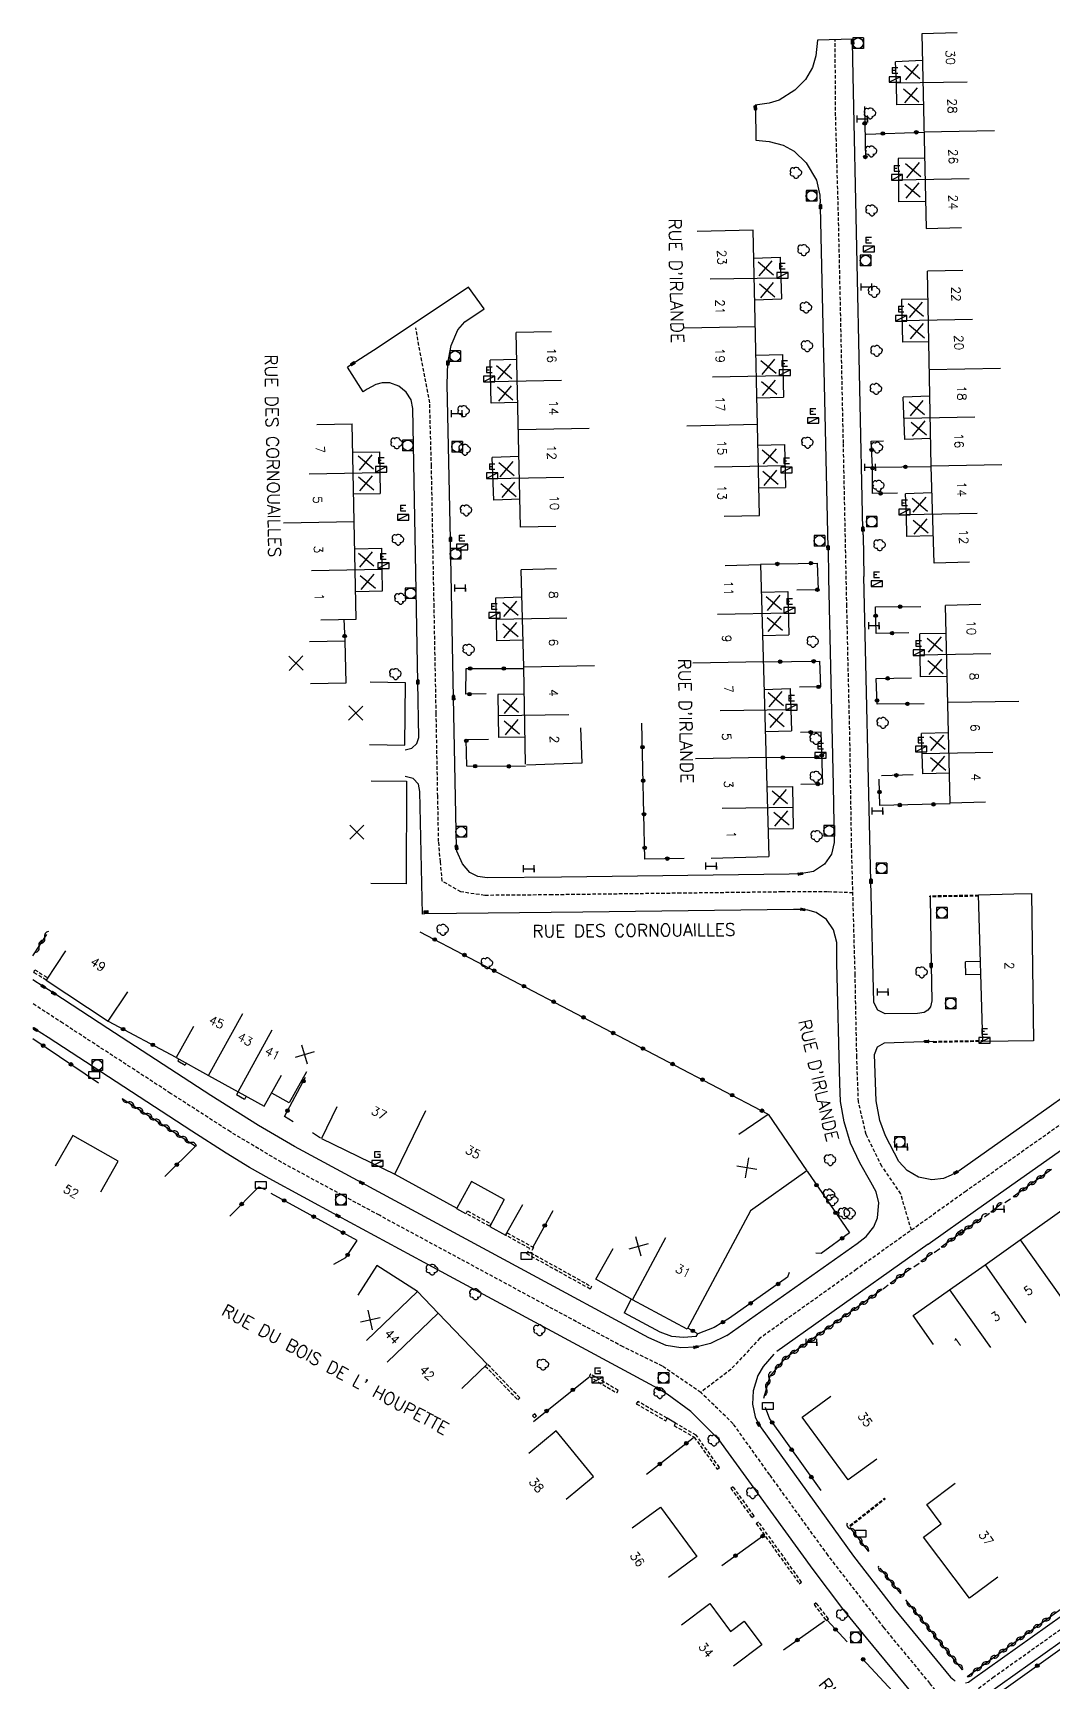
# Model space of a CAD drawing. Header units: millimetres. Extents: x 134000 to 135000, y 131000 to 132000.
# Drawn here: x 134000 to 134144.2, y 131346 to 131579.2 of the extents above; entities that cross this region are included whole.
import ezdxf
from ezdxf.enums import TextEntityAlignment as Align

# ---------------------------------------------------------------- set-up
doc = ezdxf.new("R2010")
doc.units = ezdxf.units.MM
doc.linetypes.add('DASHED', pattern=[0.75, 0.5, -0.25])
doc.layers.get('0').update_dxf_attribs({"linetype": 'CONTINUOUS'})
for name, color, linetype in [('W0001', 6, 'DASHED'), ('W0008', 7, 'CONTINUOUS'), ('W0100', 7, 'CONTINUOUS'), ('W0105', 7, 'CONTINUOUS'), ('W0112', 1, 'DASHED'), ('W0300', 7, 'CONTINUOUS'), ('W0310', 3, 'CONTINUOUS'), ('W0322', 7, 'CONTINUOUS'), ('W0400', 7, 'CONTINUOUS'), ('W0420', 7, 'CONTINUOUS'), ('W0430', 7, 'CONTINUOUS'), ('W0432', 7, 'CONTINUOUS'), ('W0989', 7, 'CONTINUOUS'), ('W0991', 7, 'CONTINUOUS'), ('W1102', 7, 'CONTINUOUS'), ('W1471', 7, 'CONTINUOUS'), ('W1474', 7, 'CONTINUOUS')]:
    doc.layers.add(name, color=color, linetype=linetype)
doc.styles.get("Standard").update_dxf_attribs({"font": 'romans.shx', "width": 0.85})

# ---------------------------------------------------------------- blocks, each defined once
blk = doc.blocks.new('t322o')
at = {"color": 0, "linetype": 'Continuous'}
for radius in [0.25, 0.15]:
    blk.add_circle((0, 0), radius, dxfattribs=at)
blk = doc.blocks.new('t310o')
at = {"color": 0, "linetype": 'Continuous'}
for centre, start, end in [((-0.5, 0.38), 216.8699, 323.1304), ((0.5, -0.37), 36.8699, 143.1303)]:
    blk.add_arc(centre, 0.625, start, end, dxfattribs=at)
blk = doc.blocks.new('T400')
for p, q in [((-0.15, 0.3), (0.15, 0.3)), ((-0.15, -0.25), (-0.15, 0.3)), ((-0.15, 0.15), (0.15, 0.15)), ((-0.15, 0), (0.15, 0)), ((0.15, 0.3), (0.15, -0.25)), ((-0.15, -0.15), (0.15, -0.15)), ((-0.15, -0.25), (-0.15, -0.3)), ((-0.15, -0.3), (0.15, -0.3)), ((0.15, -0.3), (0.15, -0.25))]:
    blk.add_line(p, q)
blk = doc.blocks.new('T420')
for p, q in [((0.75, 0.75), (-0.75, 0.75)), ((-0.75, 0.75), (-0.75, -0.75)), ((0.75, 0.75), (0.75, -0.75)), ((0.75, -0.75), (-0.75, -0.75))]:
    blk.add_line(p, q)
blk.add_ellipse((0, 0), major_axis=(-0.53, 0.53), ratio=1, start_param=3.926991, end_param=10.210176)
blk = doc.blocks.new('T1474')
at = {"color": 0, "linetype": 'Continuous', "flags": 128}
for points in [[(-0.75, -0.5), (-0.75, 0.5)], [(-0.75, 0), (0.75, 0)], [(0.75, 0), (0.75, -0.5), (0.75, 0.5)]]:
    blk.add_lwpolyline(points, dxfattribs=at)
blk = doc.blocks.new('T300')
for p, q in [((-0.8, 0.51), (-0.86, 0.34)), ((-0.86, 0.34), (-0.86, 0.17)), ((-0.86, 0.17), (-0.74, 0.06)), ((-0.69, 0.63), (-0.8, 0.51)), ((-0.8, -0.06), (-0.74, 0.06)), ((-0.74, 0.06), (-0.69, 0.11)), ((-0.57, 0.69), (-0.69, 0.63)), ((-0.46, 0.69), (-0.57, 0.69)), ((-0.29, 0.63), (-0.46, 0.69)), ((-0.29, 0.63), (-0.17, 0.74)), ((-0.23, 0.57), (-0.29, 0.63)), ((-0.17, 0.74), (-0.06, 0.8)), ((-0.06, 0.8), (0.06, 0.8)), ((0.06, 0.8), (0.23, 0.74)), ((0.23, 0.74), (0.34, 0.63)), ((0.34, 0.63), (0.4, 0.51)), ((0.46, 0.46), (0.34, 0.46)), ((0.4, 0.51), (0.4, 0.46)), ((0.57, 0.4), (0.46, 0.46)), ((0.57, 0.4), (0.69, 0.29)), ((0.69, 0.29), (0.74, 0.17)), ((0.74, 0.06), (0.69, -0.17)), ((0.74, 0.17), (0.74, 0.06)), ((-0.8, -0.17), (-0.8, -0.06)), ((-0.8, -0.23), (-0.8, -0.17)), ((-0.74, -0.34), (-0.8, -0.23)), ((-0.69, -0.4), (-0.74, -0.34)), ((-0.51, -0.46), (-0.69, -0.4)), ((-0.4, -0.46), (-0.51, -0.46)), ((-0.4, -0.46), (-0.34, -0.46)), ((-0.34, -0.46), (-0.34, -0.4)), ((-0.34, -0.51), (-0.34, -0.46)), ((-0.29, -0.63), (-0.34, -0.51)), ((-0.17, -0.74), (-0.29, -0.63)), ((-0.06, -0.8), (-0.17, -0.74)), ((0.06, -0.8), (-0.06, -0.8)), ((0.17, -0.74), (0.06, -0.8)), ((0.23, -0.69), (0.17, -0.74)), ((0.29, -0.46), (0.23, -0.46)), ((0.29, -0.63), (0.23, -0.69)), ((0.46, -0.4), (0.29, -0.46)), ((0.34, -0.51), (0.29, -0.63)), ((0.34, -0.51), (0.34, -0.46)), ((0.57, -0.34), (0.46, -0.4)), ((0.63, -0.29), (0.57, -0.34)), ((0.69, -0.17), (0.63, -0.29))]:
    blk.add_line(p, q)
blk = doc.blocks.new('T430')
at = {"flags": 128}
for points in [[(0.8, 0.8), (-0.8, 0.8)], [(-0.8, 0.8), (-0.8, 0)], [(0.8, 0.8), (-0.8, 0)], [(-0.8, 0), (0.8, 0)], [(-0.4, 2.1), (0.4, 2.1)], [(-0.4, 2.1), (-0.4, 1.3)], [(-0.4, 1.7), (0, 1.7)], [(-0.4, 1.3), (0.4, 1.3)], [(0.8, 0), (0.8, 0.8)]]:
    blk.add_lwpolyline(points, dxfattribs=at)
blk = doc.blocks.new('t991o')
at = {"color": 0, "linetype": 'Continuous'}
for p, q in [((-1, 1), (1, -1)), ((-1, -1), (1, 1))]:
    blk.add_line(p, q, dxfattribs=at)
blk = doc.blocks.new('T1471')
at = {"color": 0, "linetype": 'Continuous', "flags": 128}
blk.add_lwpolyline([(-0.75, -0.5), (-0.75, 0.5), (0.75, 0.5), (0.75, -0.5), (-0.75, -0.5)], dxfattribs=at)
blk = doc.blocks.new('T432')
at = {"flags": 128}
for points in [[(0.8, 0.8), (-0.8, 0.8)], [(-0.8, 0.8), (-0.8, 0)], [(0.8, 0.8), (-0.8, 0)], [(-0.8, 0), (0.8, 0)], [(-0.4, 2.1), (-0.4, 1.3)], [(-0.4, 1.3), (0.4, 1.3)], [(-0.39, 2.1), (0.41, 2.1)], [(0, 1.7), (0.4, 1.7)], [(0.4, 1.3), (0.4, 1.7)], [(0.8, 0), (0.8, 0.8)]]:
    blk.add_lwpolyline(points, dxfattribs=at)

msp = doc.modelspace()

# ---------------------------------------------------------------- linework, layer by layer
at = {"layer": 'W0001'}
for points in [[(134124.26, 131409.81), (134122.76, 131414.98), (134120.08, 131418.86), (134117.86, 131423.37), (134116.77, 131428.01), (134116.54, 131434.32), (134116.31, 131445.94), (134115.81, 131464.06), (134115.57, 131479.14), (134115.13, 131498.14), (134114.65, 131521.21), (134114.33, 131536.16), (134113.97, 131552.62), (134113.55, 131567.52), (134113.48, 131578.29)], [(134342.23, 131565.57), (134330.21, 131556.52), (134306.34, 131539.31), (134284.45, 131523.58), (134275.84, 131517.91), (134264.38, 131509.21), (134255.61, 131503.83), (134246.7, 131496.22), (134237.55, 131489.3), (134226.59, 131482.3), (134215.95, 131474.74), (134201.65, 131464.7), (134184.91, 131452.77), (134166.71, 131439.88), (134149.41, 131427.6), (134132.02, 131415.35), (134116.51, 131404.28), (134102.84, 131394.53), (134098.74, 131390.12), (134094.47, 131386.87)], [(134116, 131457.55), (134112.39, 131457.69), (134105.98, 131457.68), (134091.64, 131457.5), (134073.46, 131457.27), (134063.9, 131457.19), (134060.52, 131457.69), (134057.91, 131459.21), (134057.63, 131461.97), (134057.39, 131464.81), (134057.26, 131471.22), (134057.04, 131482.9), (134056.75, 131498.05), (134056.37, 131517.94), (134056.12, 131526.9), (134054.14, 131537.5)], [(134127.67, 131344.71), (134126.89, 131345.7), (134120.39, 131353.58), (134112.49, 131363.79), (134104.22, 131375.22), (134099.04, 131382.44), (134094.47, 131386.87), (134089.05, 131390.58), (134083.48, 131393.31), (134072.98, 131398.98), (134060.49, 131405.72), (134049.01, 131411.92), (134035.15, 131419.42), (134027.93, 131423.73), (134019.47, 131429.18), (134004.23, 131439.1), (134000, 131441.85)], [(134130.04, 131341.85), (134133.16, 131344.53), (134135.78, 131346.51), (134147.01, 131354.5), (134156.65, 131361.33), (134160.16, 131364.32), (134163.6, 131367.92), (134168.08, 131372.26), (134174.21, 131376.71), (134191.15, 131388.73), (134222.09, 131410.69), (134236.13, 131420.67), (134240.46, 131423.62), (134245.47, 131426.29), (134250.7, 131428.33), (134259.61, 131431.26), (134270.12, 131434.8), (134276.15, 131437.38)]]:
    msp.add_lwpolyline(points, dxfattribs=at)
at = {"layer": 'W0008'}
for p, q in [((134046.69, 131528.44), (134044.48, 131531.95)), ((134047.3, 131528.82), (134046.69, 131528.44)), ((134117.44, 131508.23), (134117.55, 131502.31)), ((134112.48, 131506.37), (134112.52, 131502.11)), ((134126.66, 131407.85), (134133.66, 131412.82)), ((134098.15, 131394.92), (134116.58, 131407.95)), ((134130.27, 131346.18), (134130.46, 131346.01))]:
    msp.add_line(p, q, dxfattribs=at)
for points in [[(134117.44, 131508.23), (134117.41, 131509.02), (134116.57, 131548.81), (134116.03, 131573.15), (134115.95, 131577.96), (134115.96, 131578.36), (134110.99, 131578.23), (134110.77, 131575.98), (134110.28, 131574.32), (134109.29, 131572.65), (134107.8, 131571.11), (134105.56, 131569.71), (134104.17, 131569.28), (134102.16, 131569.03), (134102.2, 131568.65), (134102.28, 131564.08), (134104.13, 131563.89), (134106.11, 131563.35), (134107.69, 131562.5), (134109.39, 131560.83), (134110.82, 131558.38), (134111.31, 131556.28), (134111.37, 131555.17)], [(134112.48, 131506.37), (134111.41, 131554.63), (134111.37, 131555.18)], [(134112.52, 131502.11), (134113.2, 131472.73), (134113.35, 131464.68), (134112.98, 131463.04), (134111.96, 131461.59), (134110.43, 131460.57), (134108.53, 131460.24), (134106.98, 131460.18), (134074.79, 131459.79), (134064.27, 131459.67), (134062.92, 131459.85), (134061.8, 131460.43), (134060.77, 131461.68), (134059.98, 131463.47), (134059.92, 131463.96), (134059.5, 131485.16), (134059.06, 131507.56), (134058.61, 131529.54), (134058.7, 131532.51), (134059.18, 131534.99), (134060.11, 131537.2), (134061.11, 131538.36), (134063.84, 131540.2), (134061.62, 131543.27), (134048.85, 131534.71), (134044.48, 131531.95)], [(134052.64, 131477.79), (134053.61, 131478.02), (134054.29, 131478.7), (134054.6, 131479.51), (134054.45, 131487.37), (134053.73, 131526.09), (134053.48, 131527.32), (134052.81, 131528.42), (134051.76, 131529.25), (134050.49, 131529.73), (134049.39, 131529.73), (134048.51, 131529.49), (134047.3, 131528.82)], [(134126.9, 131456.98), (134127.07, 131447.3), (134127.15, 131442.25), (134126.98, 131441.43), (134126.61, 131440.95), (134126.08, 131440.64), (134125.12, 131440.48), (134120.54, 131440.42), (134119.52, 131440.95), (134118.93, 131442.05), (134118.55, 131459.19), (134117.55, 131502.31)], [(134055.42, 131454.56), (134055.09, 131454.55), (134054.74, 131471.87), (134054.56, 131472.94), (134053.79, 131473.74), (134052.65, 131474)], [(134133.66, 131412.82), (134152.73, 131426.3), (134177.54, 131443.91), (134206.68, 131464.54), (134211.34, 131467.84)], [(134116.58, 131407.95), (134117.85, 131408.94), (134118.95, 131410.31), (134119.47, 131411.58), (134119.64, 131413.67), (134119.27, 131415.23), (134118.54, 131416.6), (134116.98, 131419.34), (134115.64, 131422.14), (134114.75, 131425.13), (134114.25, 131428.01), (134114.12, 131430.59), (134113.73, 131447.64), (134113.7, 131450.52), (134113.27, 131452.33), (134112.26, 131453.76), (134110.81, 131454.77), (134109.6, 131455.11), (134108.89, 131455.2), (134107.59, 131455.21), (134077.78, 131454.82), (134055.42, 131454.56)], [(134098.15, 131394.92), (134095.86, 131393.78), (134093.76, 131393.27), (134091.67, 131393.15), (134089.57, 131393.51), (134087.1, 131394.6), (134068.98, 131404.38), (134046.5, 131416.51), (134037, 131421.64), (134031.89, 131424.61), (134025.14, 131428.87), (134010.61, 131438.36), (134002.93, 131443.34), (134001.45, 131444.3), (134000, 131445.25)], [(134153.58, 131446.32), (134153.72, 131438.68), (134153.44, 131437.03), (134152.58, 131434.62), (134151.36, 131432.82), (134150.72, 131432.24), (134150.12, 131431.77), (134143.77, 131427.23), (134131.02, 131418.24), (134130.57, 131417.99), (134129.89, 131417.58), (134128.79, 131417.15), (134127.18, 131416.92), (134125.29, 131417.33), (134123.65, 131418.27), (134122.49, 131419.52), (134120.6, 131423.17), (134119.79, 131425.33), (134119.26, 131428.1), (134119.03, 131434.66), (134119.48, 131435.76), (134120.47, 131436.34), (134127.34, 131436.56)], [(134129.82, 131337.77), (134117.9, 131352.14), (134114.58, 131356.23), (134110.38, 131361.8), (134097.04, 131380.18), (134093.08, 131384.17), (134089.73, 131386.61), (134088.47, 131387.37), (134055.36, 131405.25), (134043.13, 131411.85), (134033.4, 131417.13), (134030.65, 131418.7), (134027.33, 131420.71), (134022.49, 131423.82), (134002.14, 131437.07), (134000.36, 131438.21), (134000, 131438.43)], [(134126.66, 131407.85), (134111.89, 131397.37), (134105.24, 131392.63)], [(134131.9, 131345.79), (134132.33, 131345.88), (134132.89, 131346.28), (134154.13, 131361.39), (134156.3, 131362.89), (134157.33, 131363.71), (134159.01, 131365.29), (134160.9, 131367.21), (134163.65, 131370.19), (134166.56, 131372.92), (134168.12, 131374.21), (134185.29, 131386.41), (134185.67, 131386.68), (134212.84, 131405.95), (134213.14, 131406.18)], [(134214.87, 131403.75), (134191.22, 131386.95), (134190.86, 131386.71), (134185.33, 131382.8), (134170.17, 131371.99), (134168.57, 131370.76), (134167.08, 131369.4), (134162.23, 131364.27), (134161.54, 131363.56), (134160.1, 131362.16), (134159.33, 131361.49), (134158.12, 131360.53), (134155.93, 131359), (134134.71, 131343.94), (134134.45, 131343.71), (134134.13, 131343.26), (134133.95, 131342.72), (134133.89, 131342.15), (134133.99, 131341.64), (134134.12, 131341.36), (134134.27, 131341.08), (134138.43, 131336.01)], [(134104.82, 131392.28), (134103.28, 131390.55), (134102.54, 131389.25), (134101.9, 131387.1), (134101.78, 131385.19), (134102.18, 131383.4), (134102.64, 131382.41), (134103.02, 131381.83), (134116.08, 131363.71), (134121.9, 131356.18), (134129.82, 131346.58), (134130.27, 131346.18)]]:
    msp.add_lwpolyline(points, dxfattribs=at)
at = {"layer": 'W0100'}
for p, q in [((134125.81, 131575.32), (134122.02, 131575.16)), ((134125.95, 131569.1), (134122.2, 131569.04)), ((134126.12, 131561.52), (134122.38, 131561.45)), ((134126.26, 131555.37), (134122.45, 131555.35)), ((134101.95, 131547.38), (134105.71, 131547.5)), ((134105.71, 131547.5), (134105.89, 131541.6)), ((134131.53, 131545.61), (134126.53, 131545.51)), ((134102.08, 131541.48), (134105.89, 131541.6)), ((134126.61, 131541.58), (134122.86, 131541.5)), ((134122.86, 131541.5), (134122.99, 131535.45)), ((134073.35, 131536.94), (134068.35, 131536.82)), ((134068.99, 131509.3), (134068.35, 131536.82)), ((134126.72, 131535.53), (134122.99, 131535.45)), ((134068.44, 131533), (134064.7, 131532.92)), ((134064.83, 131526.84), (134064.7, 131532.92)), ((134102.26, 131533.63), (134106.05, 131533.71)), ((134106.05, 131533.71), (134106.17, 131527.7)), ((134068.58, 131526.92), (134064.83, 131526.84)), ((134102.39, 131527.62), (134106.17, 131527.7)), ((134126.87, 131527.83), (134123.12, 131527.68)), ((134123.36, 131521.69), (134123.12, 131527.68)), ((134040.17, 131523.82), (134045.17, 131523.92)), ((134045.74, 131496.3), (134045.17, 131523.92)), ((134045.25, 131519.89), (134049.03, 131519.95)), ((134049.03, 131519.95), (134049.12, 131514.04)), ((134102.55, 131520.92), (134106.33, 131521)), ((134106.33, 131521), (134106.46, 131514.92)), ((134126.98, 131521.83), (134123.36, 131521.69)), ((134068.76, 131519.29), (134064.98, 131519.15)), ((134065.2, 131513.12), (134064.98, 131519.15)), ((134045.37, 131513.99), (134049.12, 131514.04)), ((134068.9, 131513.25), (134065.2, 131513.12)), ((134102.67, 131514.84), (134106.46, 131514.92)), ((134127.17, 131514.15), (134123.45, 131514)), ((134097.76, 131510.85), (134102.76, 131510.96)), ((134073.99, 131509.41), (134068.99, 131509.3)), ((134045.53, 131506.25), (134049.34, 131506.32)), ((134049.46, 131500.28), (134049.34, 131506.32)), ((134127.36, 131508.06), (134123.64, 131507.97)), ((134097.94, 131503.85), (134102.93, 131503.99)), ((134102.93, 131503.99), (134104.11, 131462.69)), ((134132.48, 131504.33), (134127.48, 131504.18)), ((134074.08, 131503.4), (134069.08, 131503.27)), ((134045.66, 131500.2), (134049.46, 131500.28)), ((134069.18, 131499.37), (134065.41, 131499.24)), ((134103.05, 131500.09), (134106.78, 131500.19)), ((134106.78, 131500.19), (134106.94, 131494.07)), ((134134.11, 131498.33), (134129.11, 131498.21)), ((134129.76, 131470.26), (134129.11, 131498.21)), ((134040.74, 131496.2), (134045.74, 131496.3)), ((134129.2, 131494.25), (134125.46, 131494.2)), ((134125.54, 131488.13), (134125.46, 131494.2)), ((134069.34, 131493.29), (134065.59, 131493.2)), ((134103.22, 131493.97), (134106.94, 131494.07)), ((134129.35, 131488.18), (134125.54, 131488.13)), ((134069.51, 131485.68), (134065.77, 131485.62)), ((134065.77, 131485.62), (134065.87, 131479.54)), ((134103.44, 131486.33), (134107.1, 131486.45)), ((134107.1, 131486.45), (134107.29, 131480.5)), ((134077.48, 131480.89), (134077.66, 131475.89)), ((134103.61, 131480.39), (134107.29, 131480.5)), ((134129.53, 131480.21), (134125.71, 131480.09)), ((134069.61, 131479.6), (134065.87, 131479.54)), ((134125.89, 131474.38), (134125.71, 131480.09)), ((134077.66, 131475.89), (134069.82, 131475.61)), ((134047.85, 131473.39), (134052.85, 131473.36)), ((134129.67, 131474.49), (134125.89, 131474.38)), ((134103.83, 131472.56), (134107.45, 131472.62)), ((134107.45, 131472.62), (134107.55, 131466.67)), ((134134.76, 131470.38), (134129.76, 131470.26)), ((134104, 131466.61), (134107.55, 131466.67)), ((134095.95, 131462.46), (134104.11, 131462.69)), ((134138.76, 131457.42), (134141.26, 131457.45)), ((134141.26, 131457.45), (134141.52, 131436.61)), ((134099.87, 131423.42), (134103.99, 131426.25)), ((134062.03, 131416.7), (134059.95, 131412.92)), ((134066.66, 131414.14), (134062.03, 131416.7)), ((134130.77, 131409.48), (134130.98, 131409.23)), ((134130.98, 131409.23), (134131.62, 131409.68)), ((134091.73, 131353.99), (134095.73, 131356.99)), ((134095.73, 131356.99), (134098.69, 131353.05)), ((134098.69, 131353.05), (134100.61, 131354.49)), ((134100.61, 131354.49), (134103.12, 131351.15)), ((134103.12, 131351.15), (134099.12, 131348.15))]:
    msp.add_line(p, q, dxfattribs=at)
for points in [[(134130.72, 131579.23), (134125.73, 131579.11), (134126.34, 131551.57), (134131.34, 131551.68)], [(134122.2, 131569.04), (134122.15, 131572.1), (134122.02, 131575.16)], [(134122.38, 131561.45), (134122.44, 131558.41), (134122.45, 131555.35)], [(134102.76, 131510.96), (134101.86, 131551.31), (134093.96, 131551.15)], [(134127.48, 131504.18), (134127.06, 131517.94), (134126.53, 131545.51)], [(134123.64, 131507.97), (134123.57, 131511.04), (134123.45, 131514)], [(134069.68, 131475.74), (134069.44, 131489.49), (134069.08, 131503.27)], [(134065.41, 131499.24), (134065.51, 131496.25), (134065.59, 131493.2)], [(134039.13, 131493.1), (134044.13, 131493.21), (134044.27, 131487.24), (134039.27, 131487.13)], [(134047.6, 131478.54), (134052.6, 131478.46), (134052.72, 131487.29), (134047.72, 131487.36)], [(134052.85, 131473.36), (134052.78, 131458.85), (134047.78, 131458.87)], [(134141.52, 131436.61), (134134.39, 131436.52), (134133.77, 131457.27), (134138.76, 131457.42)], [(134004.61, 131449.35), (134001.86, 131445.18), (134010.66, 131439.39), (134013.41, 131443.56)], [(134022.71, 131438.62), (134020.28, 131434.25), (134024.83, 131431.72), (134029.01, 131429.41), (134032.72, 131427.36), (134035.14, 131431.74)], [(134038.69, 131432.22), (134036.26, 131427.85), (134033.81, 131429.22)], [(134042.98, 131427.29), (134040.8, 131422.8), (134051.21, 131417.75), (134059.95, 131412.92)], [(134103.99, 131426.25), (134109.49, 131418.24), (134101.49, 131412.57)], [(134009.61, 131415.23), (134012.06, 131419.58), (134005.62, 131423.22), (134003.16, 131418.86)], [(134127.4, 131393.65), (134124.52, 131397.73), (134129.67, 131401.37), (134134.68, 131404.9), (134139.66, 131408.45), (134144.58, 131411.94), (134154.62, 131419.14), (134157.54, 131415.07)], [(134066.66, 131414.14), (134064.61, 131410.36), (134066.84, 131409.11), (134069.29, 131413.47)], [(134101.49, 131412.57), (134092.55, 131395.82), (134084.81, 131399.95), (134079.62, 131402.89), (134082.08, 131407.24)], [(134130.77, 131409.48), (134131.42, 131409.93), (134131.62, 131409.68)], [(134060.66, 131387.42), (134064.26, 131390.88), (134057.33, 131398.09), (134054.39, 131401.15), (134048.65, 131404.84), (134045.95, 131400.63)], [(134119.36, 131377.42), (134115.32, 131374.47), (134108.82, 131383.36), (134112.86, 131386.32)], [(134075.43, 131371.78), (134079.3, 131374.95), (134074.01, 131381.41), (134070.14, 131378.24)], [(134136.48, 131360.74), (134132.47, 131357.74), (134126, 131366.39), (134128.5, 131368.28), (134126.45, 131371.02), (134130.45, 131374.02)], [(134084.76, 131367.68), (134088.79, 131370.64), (134093.93, 131363.63), (134089.9, 131360.67)]]:
    msp.add_lwpolyline(points, dxfattribs=at)
at = {"layer": 'W0105'}
for p, q in [((134134.05, 131447.83), (134131.91, 131447.77)), ((134131.96, 131445.96), (134131.91, 131447.77)), ((134134.1, 131446.02), (134131.96, 131445.96)), ((134020.63, 131434.05), (134020.48, 131433.8)), ((134020.48, 131433.8), (134021.52, 131433.18)), ((134021.69, 131433.47), (134021.52, 131433.18)), ((134029.05, 131429.39), (134028.81, 131428.95)), ((134029.91, 131428.33), (134028.81, 131428.95)), ((134030.16, 131428.78), (134029.91, 131428.33)), ((134061.23, 131412.14), (134059.95, 131412.86)), ((134138.27, 131414.23), (134137.5, 131413.7)), ((134135.33, 131412.18), (134134.61, 131411.64)), ((134128.28, 131407.2), (134127.51, 131406.63)), ((134125.38, 131405.12), (134124.61, 131404.58)), ((134120.99, 131402.04), (134120.25, 131401.48)), ((134084.64, 131400.04), (134083.62, 131398.12)), ((134093.82, 131394.77), (134094.06, 131395.14)), ((134090.9, 131382.51), (134089.71, 131383.2))]:
    msp.add_line(p, q, dxfattribs=at)
msp.add_lwpolyline([(134093.82, 131394.77), (134092.04, 131394.62), (134090.4, 131394.78), (134088.75, 131395.4), (134083.62, 131398.12)], dxfattribs=at)
at = {"layer": 'W0112'}
for p, q in [((134133.77, 131457.2), (134126.88, 131457.1)), ((134000.11, 131446.29), (134000.26, 131446.67)), ((134001.87, 131445.2), (134000.11, 131446.29)), ((134000.26, 131446.67), (134002.09, 131445.53)), ((134127.35, 131436.53), (134134.38, 131436.67)), ((134127.35, 131436.43), (134134.39, 131436.57)), ((134127.35, 131436.53), (134127.35, 131436.43)), ((134061.28, 131412.18), (134061.47, 131412.54)), ((134064.59, 131410.37), (134061.28, 131412.18)), ((134070.27, 131407.22), (134066.9, 131409.09)), ((134069.86, 131406.48), (134070.27, 131407.22)), ((134078.82, 131401.49), (134069.86, 131406.47)), ((134070.82, 131407.37), (134070.4, 131406.63)), ((134064.27, 131390.88), (134063.98, 131390.6)), ((134068.86, 131386.1), (134064.27, 131390.88)), ((134078.87, 131389.45), (134078.66, 131389.11)), ((134082.79, 131387.15), (134078.87, 131389.45)), ((134085.55, 131385.59), (134085.35, 131385.24)), ((134089.71, 131383.21), (134085.55, 131385.59)), ((134070.98, 131383.83), (134070.67, 131383.57)), ((134071.23, 131383.53), (134070.98, 131383.83)), ((134093.82, 131380.82), (134090.89, 131382.52)), ((134097.11, 131376.25), (134093.82, 131380.82)), ((134099.05, 131373.52), (134098.73, 131373.29)), ((134102.01, 131369.42), (134099.05, 131373.52)), ((134115.55, 131368.03), (134120.47, 131371.91)), ((134120.47, 131371.91), (134120.56, 131371.82)), ((134102.66, 131368.52), (134102.33, 131368.29)), ((134108.73, 131360.03), (134102.66, 131368.52)), ((134110.81, 131357.08), (134110.49, 131356.84)), ((134112.53, 131354.83), (134110.81, 131357.08))]:
    msp.add_line(p, q, dxfattribs=at)
for points in [[(134133.77, 131457.08), (134126.89, 131456.98), (134126.88, 131457.1)], [(134061.47, 131412.54), (134064.79, 131410.72), (134064.59, 131410.37)], [(134066.9, 131409.09), (134067.09, 131409.44), (134070.82, 131407.37)], [(134070.4, 131406.63), (134079.01, 131401.84), (134078.82, 131401.49)], [(134063.98, 131390.6), (134068.57, 131385.82), (134068.86, 131386.1)], [(134078.66, 131389.11), (134082.59, 131386.81), (134082.79, 131387.15)], [(134085.35, 131385.24), (134089.51, 131382.86), (134089.71, 131383.21)], [(134070.67, 131383.57), (134070.93, 131383.27), (134071.23, 131383.53)], [(134090.89, 131382.52), (134090.69, 131382.17), (134093.55, 131380.52)], [(134093.55, 131380.52), (134096.79, 131376.01), (134097.11, 131376.25)], [(134098.73, 131373.29), (134101.68, 131369.18), (134102.01, 131369.42)], [(134115.55, 131368.03), (134115.64, 131367.94), (134120.56, 131371.82)], [(134102.33, 131368.29), (134108.41, 131359.8), (134108.73, 131360.03)], [(134110.49, 131356.84), (134112.21, 131354.58), (134112.53, 131354.83)]]:
    msp.add_lwpolyline(points, dxfattribs=at)
at = {"layer": 'W0310'}
for p, q in [((134012.62, 131428.47), (134022.95, 131421.77)), ((134138.68, 131414.58), (134144.08, 131418.43)), ((134135.51, 131412.42), (134137.01, 131413.59)), ((134128.49, 131407.45), (134134.3, 131411.6)), ((134125.61, 131405.42), (134127.25, 131406.56)), ((134121.27, 131402.31), (134124.25, 131404.46)), ((134118.21, 131364.38), (134115.61, 131367.77)), ((134122.77, 131358.39), (134119.84, 131361.99)), ((134131.51, 131347.61), (134123.46, 131357.53))]:
    msp.add_line(p, q, dxfattribs=at)
for points in [[(134000, 131448.64), (134001.95, 131451.65)], [(134120.14, 131401.42), (134111.32, 131395.15), (134106.4, 131391.7), (134104.25, 131389.14), (134103.33, 131386.02)], [(134132.18, 131346.67), (134132.18, 131346.67), (134132.18, 131346.67), (134132.18, 131346.67), (134132.18, 131346.67), (134132.18, 131346.67), (134132.18, 131346.67), (134132.18, 131346.67), (134132.18, 131346.67), (134132.18, 131346.67), (134132.18, 131346.67), (134132.18, 131346.67), (134132.18, 131346.67), (134132.18, 131346.67), (134132.18, 131346.67), (134132.18, 131346.67), (134132.18, 131346.67), (134132.18, 131346.67), (134132.18, 131346.67), (134156.27, 131364.01)], [(134132.18, 131346.67), (134132.18, 131346.67), (134132.18, 131346.67), (134132.18, 131346.67), (134132.18, 131346.67), (134132.18, 131346.67), (134132.18, 131346.67), (134132.18, 131346.67), (134132.18, 131346.67), (134132.18, 131346.67), (134132.18, 131346.67), (134132.18, 131346.67), (134132.18, 131346.67), (134132.18, 131346.67), (134132.18, 131346.67), (134132.18, 131346.67), (134132.18, 131346.67), (134132.18, 131346.67), (134132.18, 131346.67), (134132.18, 131346.67), (134132.18, 131346.67), (134132.18, 131346.67), (134132.18, 131346.67), (134132.18, 131346.67), (134132.18, 131346.67), (134132.18, 131346.67), (134132.18, 131346.67), (134132.18, 131346.67), (134132.18, 131346.67), (134132.18, 131346.67), (134132.18, 131346.67), (134132.18, 131346.67), (134132.18, 131346.67), (134132.18, 131346.67), (134132.18, 131346.67), (134132.18, 131346.67), (134132.18, 131346.67), (134132.18, 131346.67), (134132.18, 131346.67), (134132.18, 131346.67), (134132.18, 131346.67), (134132.18, 131346.67), (134132.18, 131346.67), (134132.18, 131346.67), (134132.18, 131346.67), (134132.18, 131346.67), (134132.18, 131346.67), (134132.18, 131346.67), (134132.18, 131346.67), (134132.18, 131346.67), (134132.18, 131346.67), (134132.18, 131346.67), (134132.18, 131346.67), (134132.18, 131346.67), (134132.18, 131346.67), (134132.18, 131346.67), (134132.18, 131346.67), (134132.18, 131346.67), (134132.18, 131346.67), (134132.18, 131346.67), (134132.18, 131346.67), (134132.18, 131346.67), (134132.18, 131346.67), (134132.18, 131346.67), (134132.18, 131346.67), (134132.18, 131346.67), (134132.18, 131346.67), (134132.18, 131346.67), (134132.18, 131346.67), (134132.18, 131346.67), (134132.18, 131346.67), (134132.18, 131346.67), (134132.18, 131346.67), (134132.18, 131346.67), (134132.18, 131346.67), (134132.18, 131346.67), (134132.18, 131346.67), (134132.18, 131346.67), (134132.18, 131346.67), (134132.18, 131346.67), (134132.18, 131346.67), (134132.18, 131346.67), (134132.18, 131346.67), (134132.18, 131346.67), (134132.18, 131346.67), (134132.18, 131346.67), (134132.18, 131346.67), (134132.18, 131346.67), (134132.18, 131346.67), (134132.18, 131346.67), (134132.18, 131346.67), (134132.18, 131346.67), (134132.18, 131346.67), (134132.18, 131346.67), (134132.18, 131346.67), (134132.18, 131346.67), (134132.18, 131346.67), (134132.18, 131346.67), (134132.18, 131346.67), (134132.18, 131346.67), (134132.18, 131346.67)]]:
    msp.add_lwpolyline(points, dxfattribs=at)
at = {"layer": 'W0322'}
for p, q in [((134117.63, 131568.8), (134117.76, 131561.49)), ((134117.85, 131564.91), (134126.04, 131565.21)), ((134044, 131496.26), (134044.13, 131493.21)), ((134103.71, 131476.69), (134111.26, 131476.75)), ((134124.51, 131474.25), (134120.02, 131474.13)), ((134054.73, 131452.05), (134103.93, 131426.3)), ((134010.66, 131439.39), (134020.23, 131434.31)), ((134000, 131436.92), (134009.25, 131430.67)), ((134039.56, 131423.62), (134040.69, 131422.89)), ((134018.67, 131417.42), (134023, 131421.7)), ((134073.55, 131412.57), (134070.71, 131407.43)), ((134070.83, 131382.74), (134078.63, 131389.04)), ((134086.8, 131375.28), (134093.41, 131380.44)), ((134097.45, 131362.36), (134103.4, 131366.67)), ((134106.19, 131350.45), (134111.98, 131354.56)), ((134115.16, 131351.58), (134112.33, 131354.63)), ((134122.27, 131343.86), (134117.32, 131349.21))]:
    msp.add_line(p, q, dxfattribs=at)
for points in [[(134118.75, 131517.84), (134118.59, 131521.45), (134120.33, 131521.52)], [(134122.28, 131514.09), (134118.76, 131514.05), (134118.78, 131517.77), (134127.06, 131517.89)], [(134102.93, 131504.04), (134110.93, 131504.22), (134111.07, 131500.45), (134108.08, 131500.36)], [(134123.91, 131494.33), (134119.29, 131494.27), (134119.17, 131498.02), (134125.59, 131498.08)], [(134103.33, 131490.25), (134111.26, 131490.33), (134111.43, 131486.71), (134108.42, 131486.64)], [(134064.13, 131485.7), (134061.24, 131485.65), (134061.26, 131489.29), (134069.45, 131489.3)], [(134126.07, 131484.31), (134119.44, 131484.27), (134119.27, 131487.86), (134124.26, 131487.99)], [(134092.11, 131462.43), (134086.57, 131462.34), (134086.14, 131481.54)], [(134108.64, 131472.92), (134111.72, 131472.98), (134111.48, 131480.29), (134108.6, 131480.25)], [(134069.68, 131475.45), (134061.39, 131475.48), (134061.3, 131479.23), (134064.42, 131479.29)], [(134129.77, 131470.14), (134119.8, 131469.9), (134119.69, 131473.63)], [(134036.83, 131425.17), (134035.57, 131425.92), (134038.56, 131431.47)], [(134109.5, 131418.15), (134115.51, 131409.43), (134111.5, 131406.53), (134110.74, 131406.55)], [(134027.86, 131411.82), (134031.93, 131415.97), (134032.83, 131415.56)], [(134042.58, 131405.02), (134044.25, 131405.93), (134045.88, 131408.37), (134033.69, 131415.02)], [(134106.99, 131403.85), (134106.76, 131403.16), (134098.52, 131397.36), (134096.38, 131396.03), (134094.06, 131395.17), (134092.63, 131395.95)], [(134103.59, 131384.76), (134104.2, 131383.14), (134111.47, 131372.99)], [(134137.13, 131340.71), (134137.13, 131340.71), (134137.13, 131340.71), (134137.13, 131340.71), (134137.13, 131340.71), (134137.13, 131340.71), (134137.13, 131340.71), (134137.13, 131340.71), (134137.13, 131340.71), (134137.13, 131340.71), (134137.13, 131340.71), (134137.13, 131340.71), (134137.13, 131340.71), (134137.13, 131340.71), (134137.13, 131340.71), (134137.13, 131340.71), (134135.03, 131343.17), (134152.2, 131355.42), (134171.01, 131368.72), (134170.38, 131363.95)]]:
    msp.add_lwpolyline(points, dxfattribs=at)
at = {"layer": 'W1102'}
for p, q in [((134132.14, 131572.28), (134122.15, 131572.1)), ((134136.03, 131565.39), (134126.04, 131565.21)), ((134132.43, 131558.59), (134122.44, 131558.41)), ((134105.8, 131544.55), (134095.8, 131544.37)), ((134132.92, 131538.66), (134122.92, 131538.48)), ((134102.13, 131537.64), (134092.13, 131537.46)), ((134136.87, 131531.75), (134126.8, 131531.56)), ((134074.77, 131530.06), (134064.77, 131529.88)), ((134106.11, 131530.7), (134096.11, 131530.52)), ((134133.24, 131524.87), (134123.24, 131524.68)), ((134078.67, 131523.24), (134068.67, 131523.06)), ((134102.48, 131523.8), (134092.48, 131523.61)), ((134106.39, 131517.96), (134096.4, 131517.78)), ((134137.06, 131518.12), (134127.06, 131517.94)), ((134049.07, 131516.99), (134039.08, 131516.81)), ((134075.09, 131516.32), (134065.09, 131516.14)), ((134133.57, 131511.22), (134123.57, 131511.04)), ((134045.45, 131510.05), (134035.45, 131509.86)), ((134049.4, 131503.3), (134039.4, 131503.12)), ((134106.86, 131497.13), (134096.86, 131496.95)), ((134075.51, 131496.43), (134065.51, 131496.25)), ((134079.44, 131489.67), (134069.44, 131489.49)), ((134103.33, 131490.25), (134093.33, 131490.07)), ((134135.5, 131491.35), (134125.5, 131491.17)), ((134075.82, 131482.76), (134065.82, 131482.58)), ((134107.19, 131483.47), (134097.2, 131483.29)), ((134139.45, 131484.65), (134129.45, 131484.47)), ((134103.71, 131476.69), (134093.71, 131476.51)), ((134135.8, 131477.41), (134125.8, 131477.23)), ((134107.5, 131469.65), (134097.51, 131469.47)), ((134024.83, 131431.72), (134029.69, 131440.46)), ((134029.01, 131429.41), (134033.85, 131438.16)), ((134051.21, 131417.75), (134055.58, 131426.75)), ((134084.81, 131399.95), (134089.52, 131408.77)), ((134139.66, 131408.45), (134145.46, 131400.31)), ((134134.68, 131404.9), (134140.44, 131396.73)), ((134054.39, 131401.15), (134047.18, 131394.22)), ((134129.67, 131401.37), (134135.44, 131393.2)), ((134057.33, 131398.09), (134050.13, 131391.15))]:
    msp.add_line(p, q, dxfattribs=at)

# ---------------------------------------------------------------- block references
at = {"layer": 'W0300'}
for p in [(134118.44, 131567.84), (134118.6, 131562.47), (134107.96, 131559.43), (134118.69, 131554.12), (134109.05, 131548.5), (134119.03, 131542.6), (134109.39, 131540.36), (134109.55, 131534.91), (134119.37, 131534.23), (134119.29, 131528.85), (134060.95, 131525.71), (134051.47, 131521.18), (134061.11, 131520.26), (134109.6, 131521.25), (134119.42, 131520.55), (134119.64, 131515.15), (134061.31, 131511.67), (134051.67, 131507.52), (134119.8, 131506.75), (134052.02, 131499.17), (134061.68, 131491.94), (134110.36, 131493.08), (134051.32, 131488.51), (134110.78, 131479.33), (134120.26, 131481.59), (134110.79, 131473.96), (134110.92, 131465.58), (134058.01, 131452.31), (134064.26, 131447.59), (134125.74, 131446.3), (134112.81, 131419.74), (134112.66, 131414.85), (134113.11, 131414.06), (134114.79, 131412.21), (134115.59, 131412.17), (134056.48, 131404.23), (134062.63, 131400.75), (134071.68, 131395.66), (134072.17, 131390.79), (134088.69, 131386.77), (134096.35, 131380.07), (134101.82, 131372.62), (134114.51, 131355.37)]:
    msp.add_blockref('T300', p, dxfattribs=at)
at = {"layer": 'W0310'}
for p, rotation in [((134001.67, 131451.23), 57.13570986469572), ((134000.86, 131449.97), 57.13570986469572), ((134013.46, 131427.92), 327.0357262325948), ((134014.72, 131427.11), 327.0357262325948), ((134015.98, 131426.29), 327.0357262325948), ((134017.24, 131425.48), 327.0357262325948), ((134018.5, 131424.66), 327.0357262325948), ((134019.76, 131423.84), 327.0357262325948), ((134021.01, 131423.03), 327.0357262325948), ((134022.27, 131422.21), 327.0357262325948), ((134141.94, 131416.9), 35.48045426652031), ((134143.16, 131417.77), 35.48045426652031), ((134139.49, 131415.16), 35.48045426652031), ((134140.71, 131416.03), 35.48045426652031), ((134136.3, 131413.04), 37.93568411058421), ((134131.74, 131409.78), 35.53116456066596), ((134132.96, 131410.65), 35.53116456066596), ((134134.18, 131411.52), 35.53116456066596), ((134129.3, 131408.04), 35.53116456066596), ((134130.52, 131408.91), 35.53116456066596), ((134126.43, 131405.99), 34.95665469113475), ((134122.08, 131402.89), 35.76595181191615), ((134123.3, 131403.77), 35.76595181191615), ((134119.33, 131400.84), 215.4138952387437), ((134115.66, 131398.23), 215.4138952387437), ((134116.89, 131399.1), 215.4138952387437), ((134118.11, 131399.97), 215.4138952387437), ((134111.99, 131395.62), 215.4138952387437), ((134113.22, 131396.49), 215.4138952387437), ((134114.44, 131397.36), 215.4138952387437), ((134109.54, 131393.9), 214.9490265582358), ((134110.77, 131394.76), 214.9490265582358), ((134105.97, 131391.19), 230.0694686284008), ((134107.08, 131392.18), 214.9490265582358), ((134108.31, 131393.04), 214.9490265582358), ((134104.16, 131388.83), 253.5655606374073), ((134105.01, 131390.04), 230.0694686284008), ((134103.74, 131387.39), 253.5655606374073), ((134115.78, 131367.56), 127.4097574634978), ((134116.69, 131366.36), 127.4097574634978), ((134117.6, 131365.17), 127.4097574634978), ((134120.24, 131361.49), 129.110618716764), ((134121.19, 131360.33), 129.110618716764), ((134122.14, 131359.16), 129.110618716764), ((134124.26, 131356.54), 129.0871161462689), ((134125.21, 131355.38), 129.0871161462689), ((134126.15, 131354.21), 129.0871161462689), ((134142.73, 131354.26), 35.75121971001978), ((134143.95, 131355.14), 35.75121971001978), ((134127.1, 131353.05), 129.0871161462689), ((134128.04, 131351.88), 129.0871161462689), ((134139.08, 131351.63), 35.75121971001978), ((134140.3, 131352.51), 35.75121971001978), ((134141.51, 131353.39), 35.75121971001978), ((134128.99, 131350.72), 129.0871161462689), ((134129.94, 131349.55), 129.0871161462689), ((134135.42, 131349.01), 35.75121971001978), ((134136.64, 131349.88), 35.75121971001978), ((134137.86, 131350.76), 35.75121971001978), ((134130.88, 131348.39), 129.0871161462689), ((134132.99, 131347.25), 35.75121971001978), ((134134.21, 131348.13), 35.75121971001978)]:
    msp.add_blockref('t310o', p, dxfattribs=dict(at, rotation=rotation))
at = {"layer": 'W0322'}
for p, rotation in [((134117.67, 131566.43), 271.0099064634891), ((134120.22, 131565), 2.055635825745394), ((134124.96, 131565.17), 2.055635825745394), ((134117.76, 131561.68), 271.0099064634891), ((134118.64, 131520.22), 92.54054563889822), ((134118.78, 131517.65), 89.70704688032495), ((134123.41, 131517.84), 0.8300603079906789), ((134119.91, 131514.07), 180.6667614642851), ((134105.31, 131504.09), 1.295981425234603), ((134110.06, 131504.2), 1.295981425234603), ((134110.97, 131500.45), 181.7414342129238), ((134119.21, 131496.77), 91.77426847662448), ((134122.67, 131498.05), 0.5445573899336119), ((134044.1, 131493.89), 272.4772567032063), ((134121.53, 131494.3), 180.7558807907739), ((134061.86, 131489.29), 0.02107757174617808), ((134066.61, 131489.29), 0.02107757174617808), ((134105.7, 131490.27), 0.6136616769868596), ((134110.45, 131490.32), 0.6136616769868596), ((134120.92, 131487.9), 1.457708046159695), ((134061.76, 131485.66), 180.8924976526948), ((134111.12, 131486.71), 181.3317422164396), ((134119.41, 131484.76), 92.60251374247316), ((134123.7, 131484.3), 180.3108287890641), ((134110.01, 131480.27), 180.7542800988557), ((134061.3, 131479.07), 91.4966760329153), ((134086.22, 131478.17), 91.28610614602452), ((134062.56, 131475.48), 179.7857548149221), ((134067.31, 131475.46), 179.7857548149221), ((134106.09, 131476.71), 0.4935949048426713), ((134110.84, 131476.75), 0.4935949048426713), ((134111.59, 131477.02), 91.85648767510679), ((134086.32, 131473.42), 91.28610614602452), ((134111.02, 131472.96), 1.02271579068125), ((134122.14, 131474.19), 181.5182937403183), ((134119.75, 131471.81), 91.71955008406374), ((134086.43, 131468.67), 91.28610614602452), ((134122.64, 131469.97), 181.3856532749162), ((134127.39, 131470.08), 181.3856532749162), ((134086.54, 131463.92), 91.28610614602452), ((134089.74, 131462.39), 180.9199835580647), ((134056.83, 131450.95), 332.3708050386216), ((134061.04, 131448.75), 332.3708050386216), ((134065.25, 131446.55), 332.3708050386216), ((134069.46, 131444.34), 332.3708050386216), ((134073.67, 131442.14), 332.3708050386216), ((134012.75, 131438.27), 332.0559715436486), ((134077.88, 131439.94), 332.3708050386216), ((134001.45, 131435.94), 325.9364605880131), ((134016.95, 131436.05), 332.0559715436486), ((134082.08, 131437.73), 332.3708050386216), ((134086.29, 131435.53), 332.3708050386216), ((134005.39, 131433.28), 325.9364605880131), ((134090.5, 131433.33), 332.3708050386216), ((134038.26, 131430.91), 61.72139838894338), ((134094.71, 131431.12), 332.3708050386216), ((134098.92, 131428.92), 332.3708050386216), ((134036.01, 131426.72), 61.72139838894338), ((134103.13, 131426.72), 332.3708050386216), ((134020.36, 131419.09), 44.68078573864609), ((134110.85, 131416.19), 304.567871071873), ((134029.52, 131413.52), 45.55051579473459), ((134035.53, 131414.01), 151.4037216773352), ((134113.54, 131412.28), 304.567871071873), ((134039.7, 131411.74), 151.4037216773352), ((134072.4, 131410.49), 241.0402424752988), ((134043.87, 131409.47), 151.4037216773352), ((134114.47, 131408.67), 215.7880976879992), ((134044.52, 131406.33), 56.14232613624723), ((134105.42, 131402.21), 215.1189032482116), ((134101.53, 131399.48), 215.1189032482116), ((134097.61, 131396.8), 211.9164101546128), ((134093.34, 131395.57), 151.4403676563368), ((134076.38, 131387.22), 38.89739967820611), ((134072.68, 131384.24), 38.89739967820611), ((134104.57, 131382.61), 305.6191243205631), ((134092.42, 131379.67), 38.02785852180286), ((134107.34, 131378.75), 305.6191243205631), ((134088.68, 131376.74), 38.02785852180286), ((134110.11, 131374.89), 305.6191243205631), ((134103.22, 131366.54), 35.93107930079064), ((134099.38, 131363.76), 35.93107930079064), ((134108.12, 131351.82), 35.36985264845341), ((134113.54, 131353.32), 132.9322226949524), ((134117.44, 131349.09), 132.7764688717652), ((134142.07, 131348.19), 35.49059634268016)]:
    msp.add_blockref('t322o', p, dxfattribs=dict(at, rotation=rotation))
at = {"layer": 'W0400'}
for p, rotation in [((134115.95, 131577.96), 180.965576171875), ((134102.2, 131568.65), 4.900604248046845), ((134111.41, 131554.63), 181.2684783935547), ((134045.24, 131532.44), 302.2447967529296), ((134058.7, 131532.51), 178.3371047973633), ((134117.41, 131509.02), 181.9631576538086), ((134059.06, 131507.56), 181.1171035766602), ((134112.48, 131506.37), 181.2684783935547), ((134054.45, 131487.37), 181.0575027465821), ((134059.5, 131485.16), 181.1341323852539), ((134059.92, 131463.96), 186.297004699707), ((134108.53, 131460.24), 279.9331054687498), ((134118.55, 131459.19), 181.2914199829101), ((134055.62, 131454.86), 90.9729467161622), ((134108.89, 131455.2), 262.6449127197265), ((134127.07, 131447.3), 1.042053222656234), ((134001.45, 131444.3), 237.0482025146484), ((134002.93, 131443.34), 237.0439758300781), ((134000.36, 131438.21), 237.3929290771484), ((134126.44, 131436.53), 91.83001196384431), ((134130.57, 131417.99), 299.0350646972655), ((134046.5, 131416.51), 241.6494750976562), ((134043.13, 131411.85), 241.6374359130859), ((134093.76, 131393.27), 283.7742156982421), ((134088.47, 131387.37), 239.1886901855468), ((134102.64, 131382.41), 24.95407104492179)]:
    msp.add_blockref('T400', p, dxfattribs=dict(at, rotation=rotation))
at = {"layer": 'W0420'}
for p in [(134116.72, 131577.77), (134110.14, 131556.16), (134110.16, 131556.17), (134117.79, 131547.02), (134059.72, 131533.48), (134053.02, 131520.87), (134060.01, 131520.68), (134118.65, 131510.07), (134111.27, 131507.36), (134059.78, 131505.51), (134053.41, 131499.93), (134060.57, 131466.19), (134112.64, 131466.32), (134120.05, 131461.02), (134128.58, 131454.73), (134129.82, 131441.91), (134009.09, 131433.17), (134122.61, 131422.3), (134043.56, 131414.1), (134089.2, 131388.9), (134116.39, 131352.18)]:
    msp.add_blockref('T420', p, dxfattribs=at)
at = {"layer": 'W0430'}
for p in [(134121.94, 131572.24), (134122.23, 131558.39), (134118.23, 131548.24), (134106.02, 131544.54), (134122.82, 131538.45), (134064.55, 131529.88), (134106.35, 131530.77), (134110.35, 131523.99), (134049.26, 131517.06), (134064.96, 131516.18), (134106.6, 131516.99), (134123.31, 131511.05), (134052.37, 131510.3), (134060.71, 131506.07), (134049.57, 131503.46), (134119.36, 131500.88), (134107.03, 131497.12), (134065.28, 131496.41), (134125.3, 131491.14), (134107.32, 131483.41), (134111.41, 131476.62), (134125.63, 131477.5), (134134.61, 131436.26)]:
    msp.add_blockref('T430', p, dxfattribs=at)
at = {"layer": 'W0432'}
for p in [(134048.73, 131418.86), (134079.88, 131388.24)]:
    msp.add_blockref('T432', p, dxfattribs=at)
at = {"layer": 'W0991'}
for p, rotation in [((134124.37, 131573.7), 4.972612730993537), ((134124.24, 131570.4), 4.972612730993537), ((134124.51, 131559.83), 4.972612730993537), ((134124.44, 131556.94), 4.972612730993537), ((134103.66, 131545.92), 4.972612730993537), ((134103.86, 131542.82), 4.972612730993537), ((134124.91, 131540.04), 4.972612730993537), ((134125.05, 131537.01), 4.972612730993537), ((134066.67, 131531.26), 4.972612730993537), ((134104.06, 131531.98), 4.972612730993537), ((134066.8, 131528.23), 4.972612730993537), ((134104.13, 131529.02), 4.972612730993537), ((134125.04, 131526.14), 4.972612730993537), ((134125.31, 131523.25), 4.972612730993537), ((134104.26, 131519.32), 4.972612730993537), ((134047.08, 131518.46), 4.972612730993537), ((134067, 131517.52), 4.972612730993537), ((134047.14, 131515.5), 4.972612730993537), ((134067.27, 131514.56), 4.972612730993537), ((134104.33, 131516.29), 4.972612730993537), ((134125.45, 131512.48), 4.972612730993537), ((134125.58, 131509.38), 4.972612730993537), ((134047.14, 131504.73), 4.972612730993537), ((134047.35, 131501.56), 4.972612730993537), ((134067.54, 131497.75), 4.972612730993537), ((134104.8, 131498.57), 4.972612730993537), ((134104.93, 131495.61), 4.972612730993537), ((134067.54, 131494.72), 4.972612730993537), ((134127.6, 131492.68), 4.972612730993537), ((134037.2, 131490.06), 271.3354043889856), ((134127.67, 131489.52), 4.972612730993537), ((134067.6, 131484.01), 4.972612730993537), ((134105.07, 131484.97), 4.972612730993537), ((134045.66, 131482.98), 89.1801456503796), ((134105.2, 131482.01), 4.972612730993537), ((134067.74, 131480.98), 4.972612730993537), ((134127.94, 131478.77), 4.972612730993537), ((134128.07, 131475.81), 4.972612730993537), ((134105.67, 131471.1), 4.972612730993537), ((134105.88, 131468.07), 4.972612730993537), ((134045.82, 131466.14), 269.6892562424155), ((134038.44, 131434.65), 150.9181512876451), ((134100.99, 131418.64), 215.3352082236194), ((134085.66, 131407.51), 150.4918124966566), ((134047.73, 131397.11), 147.2591221887551)]:
    msp.add_blockref('t991o', p, dxfattribs=dict(at, rotation=rotation))
at = {"layer": 'W1471'}
for p in [(134008.65, 131431.79), (134032.22, 131416.22), (134069.83, 131406.17), (134103.97, 131384.95), (134117.09, 131366.87)]:
    msp.add_blockref('T1471', p, dxfattribs=at)
at = {"layer": 'W1474'}
for p in [(134117.33, 131567.06), (134117.92, 131543.29), (134059.97, 131525.37), (134118.44, 131517.77), (134060.45, 131500.67), (134118.98, 131495.36), (134119.49, 131469.14), (134095.93, 131461.34), (134070.14, 131460.96), (134120.21, 131443.54), (134122.95, 131421.6), (134136.63, 131412.81), (134110.12, 131393.95)]:
    msp.add_blockref('T1474', p, dxfattribs=at)

# ---------------------------------------------------------------- texts
at = {"layer": 'W0989'}
for s, rotation, p in [("RUE D'IRLANDE", 271.2481, (134090.99, 131544.14)), ('RUE DES CORNOUAILLES', 271.1047, (134033.93, 131519.37)), ("RUE D'IRLANDE", 271.3214, (134092.34, 131481.87)), ('RUE DES CORNOUAILLES', 0.5107, (134085.02, 131452.24)), ("RUE D'IRLANDE", 283.2405, (134111.13, 131431.02)), ("RUE DU BOIS DE L' HOUPETTE", 331.6331, (134042.76, 131390.13)), ("RUE DU BOIS DE L' HOUPETTE", 307.7333, (134122.75, 131331.83))]:
    msp.add_text(s, height=1.75, rotation=rotation, dxfattribs=at).set_placement(p, align=Align.MIDDLE)
at = {"layer": 'W0991'}
for s, rotation, p in [('30', 271.722, (134129.78, 131575.75)), ('28', 271.722, (134130.05, 131568.88)), ('26', 271.722, (134130.18, 131561.74)), ('24', 271.722, (134130.18, 131555.28)), ('23', 271.722, (134097.46, 131547.47)), ('22', 271.722, (134130.58, 131542.28)), ('21', 271.722, (134097.2, 131540.47)), ('20', 271.722, (134130.99, 131535.41)), ('16', 271.722, (134073.37, 131533.62)), ('19', 271.722, (134097.2, 131533.6)), ('14', 271.722, (134073.64, 131526.21)), ('17', 271.722, (134097.2, 131526.73)), ('18', 271.722, (134131.39, 131528.27)), ('16', 271.722, (134130.99, 131521.54)), ('7', 271.722, (134040.65, 131520.29)), ('12', 271.722, (134073.37, 131519.88)), ('15', 271.722, (134097.46, 131520.54)), ('14', 271.722, (134131.39, 131514.67)), ('5', 271.722, (134040.25, 131513.15)), ('10', 271.722, (134073.77, 131512.75)), ('13', 271.722, (134097.46, 131514.21)), ('12', 271.722, (134131.66, 131507.94)), ('3', 271.722, (134040.38, 131506.15)), ('11', 271.722, (134098.4, 131500.66)), ('1', 271.722, (134040.52, 131499.41)), ('8', 271.722, (134073.63, 131499.72)), ('10', 271.722, (134132.73, 131495.05)), ('6', 271.722, (134073.63, 131492.99)), ('9', 271.722, (134098.13, 131493.52)), ('8', 271.722, (134133.14, 131488.18)), ('4', 271.722, (134073.63, 131485.85)), ('7', 271.722, (134098.4, 131486.39)), ('6', 271.722, (134133.27, 131480.91)), ('2', 271.722, (134073.76, 131479.25)), ('5', 271.722, (134098.13, 131479.65)), ('3', 271.722, (134098.4, 131472.92)), ('4', 271.722, (134133.41, 131473.91)), ('1', 271.722, (134098.8, 131465.78)), ('49', 326.6495, (134009.22, 131447.43)), ('2', 271.722, (134138.12, 131447.24)), ('45', 336.2879, (134025.99, 131439.24)), ('43', 331.0313, (134030.02, 131436.83)), ('41', 331.1518, (134033.89, 131434.83)), ('37', 334.1493, (134048.96, 131426.4)), ('35', 331.4988, (134062.27, 131420.87)), ('52', 330.5603, (134005.4, 131415.3)), ('31', 331.9236, (134091.98, 131404.06)), ('5', 35.453, (134140.8, 131401.29)), ('3', 35.1968, (134136.18, 131397.61)), ('44', 313.8918, (134050.81, 131394.77)), ('1', 35.2247, (134130.81, 131393.96)), ('42', 313.888, (134055.75, 131389.63)), ('35', 306.1562, (134117.73, 131383.05)), ('38', 309.3277, (134071.24, 131373.75)), ('37', 306.8122, (134134.84, 131366.26)), ('36', 306.2518, (134085.5, 131363.27)), ('34', 308.8327, (134095.22, 131350.43))]:
    msp.add_text(s, height=1.25, rotation=rotation, dxfattribs=at).set_placement(p, align=Align.MIDDLE)

doc.saveas('drawing.dxf')
